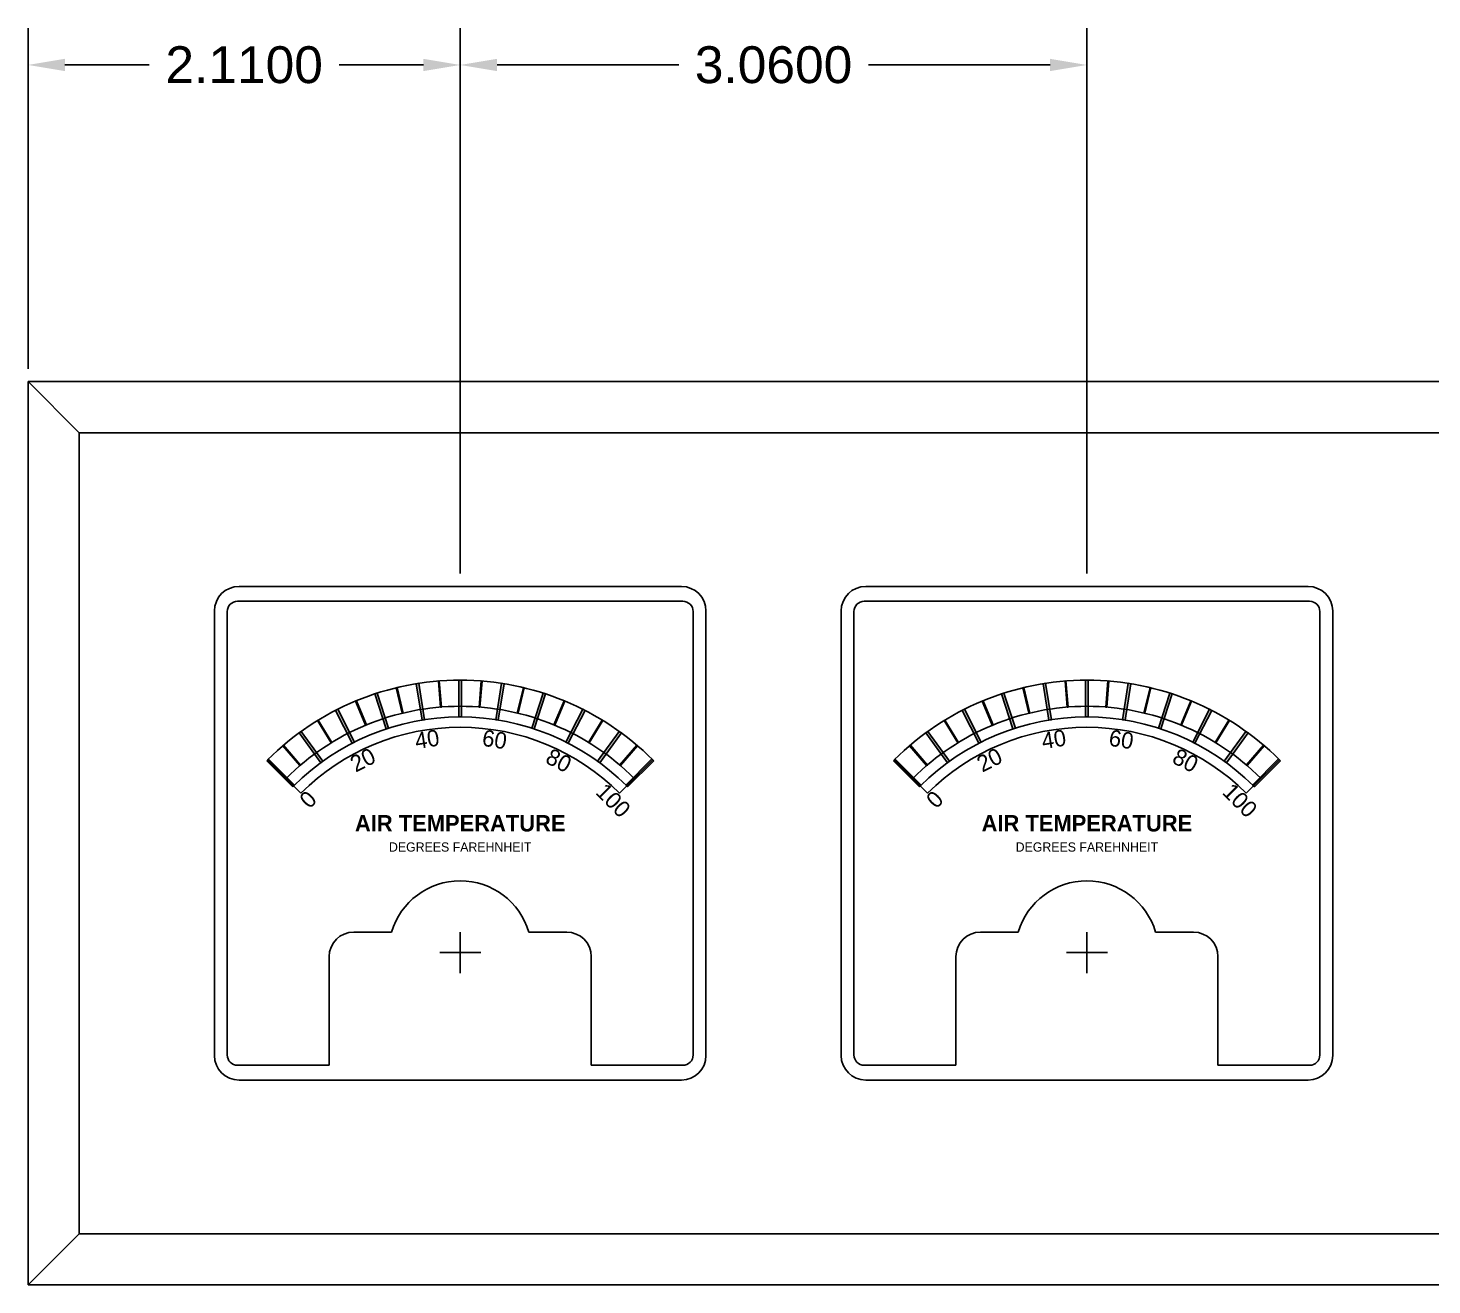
# Model space of a CAD drawing. Header units: inches. Extents: x 0.6 to 17, y 3.1 to 22.4.
# Drawn here: x 0.57 to 7.43, y 16.28 to 22.42 of the extents above; entities that cross this region are included whole.
import ezdxf

# ---------------------------------------------------------------- set-up
doc = ezdxf.new("R2010")
doc.units = ezdxf.units.IN
doc.header["$MEASUREMENT"] = 0
doc.styles.get("Standard").update_dxf_attribs({"font": 'arial.ttf'})
doc.dimstyles.get("Standard").update_dxf_attribs({"dimtxt": 0.18, "dimasz": 0.18, "dimexe": 0.18, "dimexo": 0.0625, "dimgap": 0.09, "dimtad": 0, "dimtih": 1, "dimtoh": 1, "dimdec": 4, "dimzin": 0, "dimdsep": 46, "dimtxsty": 'Standard', "dimcen": 0.09, "dimadec": 0, "dimazin": 0, "dimtfac": 1, "dimtdec": 4, "dimtofl": 0, "dimtmove": 0, "dimatfit": 3, "dimfxl": 1, "dimtolj": 1, "dimtzin": 0, "dimarcsym": 0})

# ---------------------------------------------------------------- blocks, each defined once
blk = doc.blocks.new('*D4')
at = {"color": 0, "lineweight": -2}
for p, q in [((0.5718, 20.7518), (0.5718, 22.415)), ((2.6818, 19.7518), (2.6818, 22.415)), ((0.7518, 22.235), (1.1624, 22.235)), ((2.5018, 22.235), (2.0912, 22.235))]:
    blk.add_line(p, q, dxfattribs=at)
at = {"color": 0}
for points in [[(0.7518, 22.265), (0.7518, 22.205), (0.5718, 22.235)], [(2.5018, 22.205), (2.5018, 22.265), (2.6818, 22.235)]]:
    blk.add_solid(points, dxfattribs=at)
at = {"layer": 'Defpoints', "color": 0}
for p in [(2.6818, 22.235), (0.5718, 20.6893), (2.6818, 19.6893)]:
    blk.add_point(p, dxfattribs=at)
at = {"color": 0, "insert": (1.6268, 22.235), "char_height": 0.18, "attachment_point": 5}
blk.add_mtext('\\A1;2.1100', dxfattribs=at)
blk = doc.blocks.new('*D5')
at = {"color": 0, "lineweight": -2}
for p, q in [((2.6818, 19.7518), (2.6818, 22.415)), ((5.7418, 19.7518), (5.7418, 22.415)), ((2.8618, 22.235), (3.749, 22.235)), ((5.5618, 22.235), (4.6746, 22.235))]:
    blk.add_line(p, q, dxfattribs=at)
at = {"color": 0}
for points in [[(2.8618, 22.265), (2.8618, 22.205), (2.6818, 22.235)], [(5.5618, 22.205), (5.5618, 22.265), (5.7418, 22.235)]]:
    blk.add_solid(points, dxfattribs=at)
at = {"layer": 'Defpoints', "color": 0}
for p in [(5.7418, 22.235), (2.6818, 19.6893), (5.7418, 19.6893)]:
    blk.add_point(p, dxfattribs=at)
at = {"color": 0, "insert": (4.2118, 22.235), "char_height": 0.18, "attachment_point": 5}
blk.add_mtext('\\A1;3.0600', dxfattribs=at)

msp = doc.modelspace()

# ---------------------------------------------------------------- hatches: boundary and pattern name
for points in [[(2.40332, 19.07133), (2.37349, 19.1956), (2.36908, 19.19454), (2.39892, 19.07027)], [(2.5897, 19.1005), (2.57967, 19.2279), (2.57515, 19.22755), (2.58518, 19.10014)], [(2.77834, 19.10015), (2.78837, 19.22756), (2.78385, 19.22791), (2.77382, 19.1005)], [(2.96461, 19.07029), (2.99444, 19.19456), (2.99004, 19.19562), (2.9602, 19.07135)], [(5.46332, 19.07133), (5.43349, 19.1956), (5.42908, 19.19454), (5.45892, 19.07027)], [(5.6497, 19.1005), (5.63967, 19.2279), (5.63515, 19.22755), (5.64518, 19.10014)], [(5.83834, 19.10015), (5.84837, 19.22756), (5.84385, 19.22791), (5.83382, 19.1005)], [(6.02461, 19.07029), (6.05444, 19.19456), (6.05004, 19.19562), (6.0202, 19.07135)], [(2.22381, 19.01337), (2.1749, 19.13144), (2.17071, 19.12971), (2.21962, 19.01163)], [(3.14391, 19.01167), (3.19282, 19.12974), (3.18863, 19.13148), (3.13972, 19.0134)], [(5.28381, 19.01337), (5.2349, 19.13144), (5.23071, 19.12971), (5.27962, 19.01163)], [(6.20391, 19.01167), (6.25282, 19.12974), (6.24863, 19.13148), (6.19972, 19.0134)], [(2.05557, 18.92803), (1.98879, 19.037), (1.98492, 19.03463), (2.0517, 18.92567)], [(3.31184, 18.92572), (3.37861, 19.03468), (3.37475, 19.03705), (3.30797, 18.92808)], [(5.11557, 18.92803), (5.04879, 19.037), (5.04492, 19.03463), (5.1117, 18.92567)], [(6.37184, 18.92572), (6.43861, 19.03468), (6.43475, 19.03705), (6.36797, 18.92808)], [(1.90275, 18.81743), (1.81974, 18.91462), (1.8163, 18.91167), (1.8993, 18.81449)], [(3.46425, 18.81455), (3.54725, 18.91173), (3.5438, 18.91468), (3.4608, 18.8175)], [(4.96275, 18.81743), (4.87974, 18.91462), (4.8763, 18.91167), (4.9593, 18.81449)], [(6.52425, 18.81455), (6.60725, 18.91173), (6.6038, 18.91468), (6.5208, 18.8175)]]:
    msp.add_hatch(color=256).paths.add_polyline_path(points)
h = msp.add_hatch(color=256)
h.paths.add_polyline_path([(2.49994, 19.09019), (2.47994, 19.21644), (2.47371, 19.21545), (2.4937, 19.08922, -0.0013126)])
h.paths.add_polyline_path([(2.5081, 19.03866), (2.49994, 19.09019, 0.0013126), (2.4937, 19.08922), (2.50186, 19.03767)])
h.paths.add_polyline_path([(2.50186, 19.03767), (2.47371, 19.21545), (2.46747, 19.21446), (2.49563, 19.03669)])
h = msp.add_hatch(color=256)
h.paths.add_polyline_path([(2.68807, 19.10401), (2.68807, 19.23183), (2.68176, 19.23183), (2.68176, 19.10403, -0.0013126)])
h.paths.add_polyline_path([(2.68807, 19.05184), (2.68807, 19.10401, 0.0013126), (2.68176, 19.10403), (2.68176, 19.05184)])
h.paths.add_polyline_path([(2.68176, 19.05184), (2.68176, 19.23183), (2.67545, 19.23183), (2.67545, 19.05184)])
h = msp.add_hatch(color=256)
h.paths.add_polyline_path([(2.87606, 19.08823), (2.89605, 19.21448), (2.88982, 19.21547), (2.86982, 19.08924, -0.0013126)])
h.paths.add_polyline_path([(2.86789, 19.0367), (2.87606, 19.08823, 0.0013126), (2.86982, 19.08924), (2.86166, 19.03769)])
h.paths.add_polyline_path([(2.86166, 19.03769), (2.88982, 19.21547), (2.88358, 19.21645), (2.85543, 19.03868)])
h = msp.add_hatch(color=256)
h.paths.add_polyline_path([(5.55994, 19.09019), (5.53994, 19.21644), (5.53371, 19.21545), (5.5537, 19.08922, -0.0013126)])
h.paths.add_polyline_path([(5.5681, 19.03866), (5.55994, 19.09019, 0.0013126), (5.5537, 19.08922), (5.56186, 19.03767)])
h.paths.add_polyline_path([(5.56186, 19.03767), (5.53371, 19.21545), (5.52747, 19.21446), (5.55563, 19.03669)])
h = msp.add_hatch(color=256)
h.paths.add_polyline_path([(5.74807, 19.10401), (5.74807, 19.23183), (5.74176, 19.23183), (5.74176, 19.10403, -0.0013126)])
h.paths.add_polyline_path([(5.74807, 19.05184), (5.74807, 19.10401, 0.0013126), (5.74176, 19.10403), (5.74176, 19.05184)])
h.paths.add_polyline_path([(5.74176, 19.05184), (5.74176, 19.23183), (5.73545, 19.23183), (5.73545, 19.05184)])
h = msp.add_hatch(color=256)
h.paths.add_polyline_path([(5.93606, 19.08823), (5.95605, 19.21448), (5.94982, 19.21547), (5.92982, 19.08924, -0.0013126)])
h.paths.add_polyline_path([(5.92789, 19.0367), (5.93606, 19.08823, 0.0013126), (5.92982, 19.08924), (5.92166, 19.03769)])
h.paths.add_polyline_path([(5.92166, 19.03769), (5.94982, 19.21547), (5.94358, 19.21645), (5.91543, 19.03868)])
h = msp.add_hatch(color=256)
h.paths.add_polyline_path([(2.31628, 19.04711), (2.27678, 19.16867), (2.27078, 19.16672), (2.31027, 19.04518, -0.0013126)])
h.paths.add_polyline_path([(2.3324, 18.99749), (2.31628, 19.04711, 0.0013126), (2.31027, 19.04518), (2.3264, 18.99554)])
h.paths.add_polyline_path([(2.3264, 18.99554), (2.27078, 19.16672), (2.26477, 19.16477), (2.32039, 18.99359)])
h = msp.add_hatch(color=256)
h.paths.add_polyline_path([(3.05926, 19.04324), (3.09875, 19.1648), (3.09275, 19.16675), (3.05326, 19.04521, -0.0013126)])
h.paths.add_polyline_path([(3.04313, 18.99362), (3.05926, 19.04324, 0.0013126), (3.05326, 19.04521), (3.03713, 18.99557)])
h.paths.add_polyline_path([(3.03713, 18.99557), (3.09275, 19.16675), (3.08675, 19.1687), (3.03113, 18.99752)])
h = msp.add_hatch(color=256)
h.paths.add_polyline_path([(5.37628, 19.04711), (5.33678, 19.16867), (5.33078, 19.16672), (5.37027, 19.04518, -0.0013126)])
h.paths.add_polyline_path([(5.3924, 18.99749), (5.37628, 19.04711, 0.0013126), (5.37027, 19.04518), (5.3864, 18.99554)])
h.paths.add_polyline_path([(5.3864, 18.99554), (5.33078, 19.16672), (5.32477, 19.16477), (5.38039, 18.99359)])
h = msp.add_hatch(color=256)
h.paths.add_polyline_path([(6.11926, 19.04324), (6.15875, 19.1648), (6.15275, 19.16675), (6.11326, 19.04521, -0.0013126)])
h.paths.add_polyline_path([(6.10313, 18.99362), (6.11926, 19.04324, 0.0013126), (6.11326, 19.04521), (6.09713, 18.99557)])
h.paths.add_polyline_path([(6.09713, 18.99557), (6.15275, 19.16675), (6.14675, 19.1687), (6.09113, 18.99752)])
h = msp.add_hatch(color=256)
h.paths.add_polyline_path([(2.14162, 18.97583), (2.08359, 19.08972), (2.07797, 19.08685), (2.13599, 18.97298, -0.0013126)])
h.paths.add_polyline_path([(2.16531, 18.92934), (2.14162, 18.97583, 0.0013126), (2.13599, 18.97298), (2.15968, 18.92648)])
h.paths.add_polyline_path([(2.15968, 18.92648), (2.07797, 19.08685), (2.07234, 19.08399), (2.15406, 18.92361)])
h = msp.add_hatch(color=256)
h.paths.add_polyline_path([(3.23316, 18.97014), (3.29119, 19.08403), (3.28557, 19.0869), (3.22755, 18.97302, -0.0013126)])
h.paths.add_polyline_path([(3.20948, 18.92365), (3.23316, 18.97014, 0.0013126), (3.22755, 18.97302), (3.20385, 18.92652)])
h.paths.add_polyline_path([(3.20385, 18.92652), (3.28557, 19.0869), (3.27994, 19.08976), (3.19823, 18.92939)])
h = msp.add_hatch(color=256)
h.paths.add_polyline_path([(5.20162, 18.97583), (5.14359, 19.08972), (5.13797, 19.08685), (5.19599, 18.97298, -0.0013126)])
h.paths.add_polyline_path([(5.22531, 18.92934), (5.20162, 18.97583, 0.0013126), (5.19599, 18.97298), (5.21968, 18.92648)])
h.paths.add_polyline_path([(5.21968, 18.92648), (5.13797, 19.08685), (5.13234, 19.08399), (5.21406, 18.92361)])
h = msp.add_hatch(color=256)
h.paths.add_polyline_path([(6.29316, 18.97014), (6.35119, 19.08403), (6.34557, 19.0869), (6.28755, 18.97302, -0.0013126)])
h.paths.add_polyline_path([(6.26948, 18.92365), (6.29316, 18.97014, 0.0013126), (6.28755, 18.97302), (6.26385, 18.92652)])
h.paths.add_polyline_path([(6.26385, 18.92652), (6.34557, 19.0869), (6.33994, 19.08976), (6.25823, 18.92939)])
h = msp.add_hatch(color=256)
h.paths.add_polyline_path([(1.98026, 18.8781), (1.90513, 18.98151), (1.90003, 18.9778), (1.97515, 18.87441, -0.0013126)])
h.paths.add_polyline_path([(2.01093, 18.83589), (1.98026, 18.8781, 0.0013126), (1.97515, 18.87441), (2.00582, 18.83218)])
h.paths.add_polyline_path([(2.00582, 18.83218), (1.90003, 18.9778), (1.89492, 18.97409), (2.00072, 18.82847)])
h = msp.add_hatch(color=256)
h.paths.add_polyline_path([(3.39349, 18.87074), (3.46862, 18.97415), (3.46351, 18.97786), (3.38839, 18.87446, -0.0013126)])
h.paths.add_polyline_path([(3.36282, 18.82853), (3.39349, 18.87074, 0.0013126), (3.38839, 18.87446), (3.35772, 18.83224)])
h.paths.add_polyline_path([(3.35772, 18.83224), (3.46351, 18.97786), (3.45841, 18.98157), (3.35261, 18.83595)])
h = msp.add_hatch(color=256)
h.paths.add_polyline_path([(5.04026, 18.8781), (4.96513, 18.98151), (4.96003, 18.9778), (5.03515, 18.87441, -0.0013126)])
h.paths.add_polyline_path([(5.07093, 18.83589), (5.04026, 18.8781, 0.0013126), (5.03515, 18.87441), (5.06582, 18.83218)])
h.paths.add_polyline_path([(5.06582, 18.83218), (4.96003, 18.9778), (4.95492, 18.97409), (5.06072, 18.82847)])
h = msp.add_hatch(color=256)
h.paths.add_polyline_path([(6.45349, 18.87074), (6.52862, 18.97415), (6.52351, 18.97786), (6.44839, 18.87446, -0.0013126)])
h.paths.add_polyline_path([(6.42282, 18.82853), (6.45349, 18.87074, 0.0013126), (6.44839, 18.87446), (6.41772, 18.83224)])
h.paths.add_polyline_path([(6.41772, 18.83224), (6.52351, 18.97786), (6.51841, 18.98157), (6.41261, 18.83595)])
h = msp.add_hatch(color=256)
h.paths.add_polyline_path([(1.83618, 18.75634), (1.7458, 18.84672), (1.74134, 18.84226), (1.83171, 18.75189, -0.0013126)])
h.paths.add_polyline_path([(1.87307, 18.71945), (1.83618, 18.75634, 0.0013126), (1.83171, 18.75189), (1.86861, 18.71498)])
h.paths.add_polyline_path([(1.86861, 18.71498), (1.74134, 18.84226), (1.73687, 18.83779), (1.86415, 18.71052)])
h = msp.add_hatch(color=256)
h.paths.add_polyline_path([(3.5363, 18.74748), (3.62668, 18.83786), (3.62221, 18.84232), (3.53185, 18.75195, -0.0013126)])
h.paths.add_polyline_path([(3.4994, 18.71059), (3.5363, 18.74748, 0.0013126), (3.53185, 18.75195), (3.49494, 18.71505)])
h.paths.add_polyline_path([(3.49494, 18.71505), (3.62221, 18.84232), (3.61775, 18.84679), (3.49048, 18.71951)])
h = msp.add_hatch(color=256)
h.paths.add_polyline_path([(4.89618, 18.75634), (4.8058, 18.84672), (4.80134, 18.84226), (4.89171, 18.75189, -0.0013126)])
h.paths.add_polyline_path([(4.93307, 18.71945), (4.89618, 18.75634, 0.0013126), (4.89171, 18.75189), (4.92861, 18.71498)])
h.paths.add_polyline_path([(4.92861, 18.71498), (4.80134, 18.84226), (4.79687, 18.83779), (4.92415, 18.71052)])
h = msp.add_hatch(color=256)
h.paths.add_polyline_path([(6.5963, 18.74748), (6.68668, 18.83786), (6.68221, 18.84232), (6.59185, 18.75195, -0.0013126)])
h.paths.add_polyline_path([(6.5594, 18.71059), (6.5963, 18.74748, 0.0013126), (6.59185, 18.75195), (6.55494, 18.71505)])
h.paths.add_polyline_path([(6.55494, 18.71505), (6.68221, 18.84232), (6.67775, 18.84679), (6.55048, 18.71951)])

# ---------------------------------------------------------------- linework, layer by layer
for p, q in [((0.57179, 20.68931), (17.00979, 20.68931)), ((0.57179, 16.27931), (0.57179, 20.68931)), ((0.82179, 20.43931), (0.57179, 20.68931)), ((0.57179, 20.68931), (0.57179, 16.27931)), ((0.82179, 20.43931), (16.75979, 20.43931)), ((0.82179, 16.52931), (0.82179, 20.43931)), ((1.60179, 19.68931), (3.76179, 19.68931)), ((4.66179, 19.68931), (6.82179, 19.68931)), ((1.59429, 19.61681), (3.76929, 19.61681)), ((4.65429, 19.61681), (6.82929, 19.61681)), ((1.48179, 17.39931), (1.48179, 19.56931)), ((1.54429, 19.56681), (1.54429, 17.40181)), ((3.81929, 17.40181), (3.81929, 19.56681)), ((3.88179, 19.56931), (3.88179, 17.39931)), ((4.54179, 17.39931), (4.54179, 19.56931)), ((4.60429, 19.56681), (4.60429, 17.40181)), ((6.87929, 17.40181), (6.87929, 19.56681)), ((6.94179, 19.56931), (6.94179, 17.39931)), ((2.36908, 19.19454), (2.37349, 19.1956)), ((2.36908, 19.19454), (2.39892, 19.07027)), ((2.37349, 19.1956), (2.40332, 19.07133)), ((2.46747, 19.21446), (2.47994, 19.21644)), ((2.49563, 19.03669), (2.46747, 19.21446)), ((2.5081, 19.03866), (2.47994, 19.21644)), ((2.57515, 19.22755), (2.57967, 19.2279)), ((2.57515, 19.22755), (2.58518, 19.10014)), ((2.57967, 19.2279), (2.5897, 19.1005)), ((2.67545, 19.23183), (2.68807, 19.23183)), ((2.67545, 19.05184), (2.67545, 19.23183)), ((2.68807, 19.05184), (2.68807, 19.23183)), ((2.78385, 19.22791), (2.77382, 19.1005)), ((2.78837, 19.22756), (2.77834, 19.10015)), ((2.78385, 19.22791), (2.78837, 19.22756)), ((2.85543, 19.03868), (2.88358, 19.21645)), ((2.86789, 19.0367), (2.89605, 19.21448)), ((2.88358, 19.21645), (2.89605, 19.21448)), ((2.99004, 19.19562), (2.9602, 19.07135)), ((2.99444, 19.19456), (2.96461, 19.07029)), ((2.99004, 19.19562), (2.99444, 19.19456)), ((5.42908, 19.19454), (5.43349, 19.1956)), ((5.42908, 19.19454), (5.45892, 19.07027)), ((5.43349, 19.1956), (5.46332, 19.07133)), ((5.52747, 19.21446), (5.53994, 19.21644)), ((5.55563, 19.03669), (5.52747, 19.21446)), ((5.5681, 19.03866), (5.53994, 19.21644)), ((5.63515, 19.22755), (5.63967, 19.2279)), ((5.63515, 19.22755), (5.64518, 19.10014)), ((5.63967, 19.2279), (5.6497, 19.1005)), ((5.73545, 19.23183), (5.74807, 19.23183)), ((5.73545, 19.05184), (5.73545, 19.23183)), ((5.74807, 19.05184), (5.74807, 19.23183)), ((5.84385, 19.22791), (5.83382, 19.1005)), ((5.84837, 19.22756), (5.83834, 19.10015)), ((5.84385, 19.22791), (5.84837, 19.22756)), ((5.91543, 19.03868), (5.94358, 19.21645)), ((5.92789, 19.0367), (5.95605, 19.21448)), ((5.94358, 19.21645), (5.95605, 19.21448)), ((6.05004, 19.19562), (6.0202, 19.07135)), ((6.05444, 19.19456), (6.02461, 19.07029)), ((6.05004, 19.19562), (6.05444, 19.19456)), ((2.17071, 19.12971), (2.1749, 19.13144)), ((2.17071, 19.12971), (2.21962, 19.01163)), ((2.1749, 19.13144), (2.22381, 19.01337)), ((2.26477, 19.16477), (2.27678, 19.16867)), ((2.32039, 18.99359), (2.26477, 19.16477)), ((2.3324, 18.99749), (2.27678, 19.16867)), ((3.03113, 18.99752), (3.08675, 19.1687)), ((3.04313, 18.99362), (3.09875, 19.1648)), ((3.08675, 19.1687), (3.09875, 19.1648)), ((3.18863, 19.13148), (3.13972, 19.0134)), ((3.19282, 19.12974), (3.14391, 19.01167)), ((3.18863, 19.13148), (3.19282, 19.12974)), ((5.23071, 19.12971), (5.2349, 19.13144)), ((5.23071, 19.12971), (5.27962, 19.01163)), ((5.2349, 19.13144), (5.28381, 19.01337)), ((5.32477, 19.16477), (5.33678, 19.16867)), ((5.38039, 18.99359), (5.32477, 19.16477)), ((5.3924, 18.99749), (5.33678, 19.16867)), ((6.09113, 18.99752), (6.14675, 19.1687)), ((6.10313, 18.99362), (6.15875, 19.1648)), ((6.14675, 19.1687), (6.15875, 19.1648)), ((6.24863, 19.13148), (6.19972, 19.0134)), ((6.25282, 19.12974), (6.20391, 19.01167)), ((6.24863, 19.13148), (6.25282, 19.12974)), ((2.07234, 19.08399), (2.08359, 19.08972)), ((2.15406, 18.92361), (2.07234, 19.08399)), ((2.16531, 18.92934), (2.08359, 19.08972)), ((2.39892, 19.07027), (2.40332, 19.07133)), ((2.58518, 19.10014), (2.5897, 19.1005)), ((2.77382, 19.1005), (2.77834, 19.10015)), ((2.9602, 19.07135), (2.96461, 19.07029)), ((3.19823, 18.92939), (3.27994, 19.08976)), ((3.20948, 18.92365), (3.29119, 19.08403)), ((3.27994, 19.08976), (3.29119, 19.08403)), ((5.13234, 19.08399), (5.14359, 19.08972)), ((5.21406, 18.92361), (5.13234, 19.08399)), ((5.22531, 18.92934), (5.14359, 19.08972)), ((5.45892, 19.07027), (5.46332, 19.07133)), ((5.64518, 19.10014), (5.6497, 19.1005)), ((5.83382, 19.1005), (5.83834, 19.10015)), ((6.0202, 19.07135), (6.02461, 19.07029)), ((6.25823, 18.92939), (6.33994, 19.08976)), ((6.26948, 18.92365), (6.35119, 19.08403)), ((6.33994, 19.08976), (6.35119, 19.08403)), ((1.98492, 19.03463), (1.98879, 19.037)), ((1.98492, 19.03463), (2.0517, 18.92567)), ((1.98879, 19.037), (2.05557, 18.92803)), ((2.21962, 19.01163), (2.22381, 19.01337)), ((2.32039, 18.99359), (2.3324, 18.99749)), ((2.49563, 19.03669), (2.5081, 19.03866)), ((2.67545, 19.05184), (2.68807, 19.05184)), ((2.85543, 19.03868), (2.86789, 19.0367)), ((3.03113, 18.99752), (3.04313, 18.99362)), ((3.13972, 19.0134), (3.14391, 19.01167)), ((3.37475, 19.03705), (3.30797, 18.92808)), ((3.37861, 19.03468), (3.31184, 18.92572)), ((3.37475, 19.03705), (3.37861, 19.03468)), ((5.04492, 19.03463), (5.04879, 19.037)), ((5.04492, 19.03463), (5.1117, 18.92567)), ((5.04879, 19.037), (5.11557, 18.92803)), ((5.27962, 19.01163), (5.28381, 19.01337)), ((5.38039, 18.99359), (5.3924, 18.99749)), ((5.55563, 19.03669), (5.5681, 19.03866)), ((5.73545, 19.05184), (5.74807, 19.05184)), ((5.91543, 19.03868), (5.92789, 19.0367)), ((6.09113, 18.99752), (6.10313, 18.99362)), ((6.19972, 19.0134), (6.20391, 19.01167)), ((6.43475, 19.03705), (6.36797, 18.92808)), ((6.43861, 19.03468), (6.37184, 18.92572)), ((6.43475, 19.03705), (6.43861, 19.03468)), ((1.89492, 18.97409), (1.90513, 18.98151)), ((2.00072, 18.82847), (1.89492, 18.97409)), ((2.01093, 18.83589), (1.90513, 18.98151)), ((2.0517, 18.92567), (2.05557, 18.92803)), ((2.15406, 18.92361), (2.16531, 18.92934)), ((3.19823, 18.92939), (3.20948, 18.92365)), ((3.30797, 18.92808), (3.31184, 18.92572)), ((3.35261, 18.83595), (3.45841, 18.98157)), ((3.36282, 18.82853), (3.46862, 18.97415)), ((3.45841, 18.98157), (3.46862, 18.97415)), ((4.95492, 18.97409), (4.96513, 18.98151)), ((5.06072, 18.82847), (4.95492, 18.97409)), ((5.07093, 18.83589), (4.96513, 18.98151)), ((5.1117, 18.92567), (5.11557, 18.92803)), ((5.21406, 18.92361), (5.22531, 18.92934)), ((6.25823, 18.92939), (6.26948, 18.92365)), ((6.36797, 18.92808), (6.37184, 18.92572)), ((6.41261, 18.83595), (6.51841, 18.98157)), ((6.42282, 18.82853), (6.52862, 18.97415)), ((6.51841, 18.98157), (6.52862, 18.97415)), ((1.8163, 18.91167), (1.81974, 18.91462)), ((1.8163, 18.91167), (1.8993, 18.81449)), ((1.81974, 18.91462), (1.90275, 18.81743)), ((3.5438, 18.91468), (3.4608, 18.8175)), ((3.54725, 18.91173), (3.46425, 18.81455)), ((3.5438, 18.91468), (3.54725, 18.91173)), ((4.8763, 18.91167), (4.87974, 18.91462)), ((4.8763, 18.91167), (4.9593, 18.81449)), ((4.87974, 18.91462), (4.96275, 18.81743)), ((6.6038, 18.91468), (6.5208, 18.8175)), ((6.60725, 18.91173), (6.52425, 18.81455)), ((6.6038, 18.91468), (6.60725, 18.91173)), ((1.73687, 18.83779), (1.7458, 18.84672)), ((1.86415, 18.71052), (1.73687, 18.83779)), ((1.87307, 18.71945), (1.7458, 18.84672)), ((1.8993, 18.81449), (1.90275, 18.81743)), ((2.00072, 18.82847), (2.01093, 18.83589)), ((3.35261, 18.83595), (3.36282, 18.82853)), ((3.4608, 18.8175), (3.46425, 18.81455)), ((3.49048, 18.71951), (3.61775, 18.84679)), ((3.4994, 18.71059), (3.62668, 18.83786)), ((3.61775, 18.84679), (3.62668, 18.83786)), ((4.79687, 18.83779), (4.8058, 18.84672)), ((4.92415, 18.71052), (4.79687, 18.83779)), ((4.93307, 18.71945), (4.8058, 18.84672)), ((4.9593, 18.81449), (4.96275, 18.81743)), ((5.06072, 18.82847), (5.07093, 18.83589)), ((6.41261, 18.83595), (6.42282, 18.82853)), ((6.5208, 18.8175), (6.52425, 18.81455)), ((6.55048, 18.71951), (6.67775, 18.84679)), ((6.5594, 18.71059), (6.68668, 18.83786)), ((6.67775, 18.84679), (6.68668, 18.83786)), ((1.86415, 18.71052), (1.87307, 18.71945)), ((3.49048, 18.71951), (3.4994, 18.71059)), ((4.92415, 18.71052), (4.93307, 18.71945)), ((6.55048, 18.71951), (6.5594, 18.71059)), ((2.16179, 18.00181), (2.34638, 18.00181)), ((3.0172, 18.00181), (3.20179, 18.00181)), ((5.22179, 18.00181), (5.40638, 18.00181)), ((6.0772, 18.00181), (6.26179, 18.00181)), ((2.04179, 17.88181), (2.04179, 17.35181)), ((3.32179, 17.88181), (3.32179, 17.35181)), ((5.10179, 17.88181), (5.10179, 17.35181)), ((6.38179, 17.88181), (6.38179, 17.35181)), ((1.59429, 17.35181), (2.04179, 17.35181)), ((3.32179, 17.35181), (3.76929, 17.35181)), ((4.65429, 17.35181), (5.10179, 17.35181)), ((6.38179, 17.35181), (6.82929, 17.35181)), ((3.76179, 17.27931), (1.60179, 17.27931)), ((6.82179, 17.27931), (4.66179, 17.27931)), ((0.82179, 16.52931), (0.57179, 16.27931)), ((16.75979, 16.52931), (0.82179, 16.52931)), ((17.00979, 16.27931), (0.57179, 16.27931))]:
    msp.add_line(p, q)
at = {"color": 250}
for p, q in [((2.68179, 18.00181), (2.68179, 17.80181)), ((5.74179, 18.00181), (5.74179, 17.80181)), ((2.58179, 17.90181), (2.78179, 17.90181)), ((5.64179, 17.90181), (5.84179, 17.90181))]:
    msp.add_line(p, q, dxfattribs=at)
for centre, radius, start, end in [((1.60179, 19.56931), 0.12, 90, 180), ((3.76179, 19.56931), 0.12, 0, 90), ((4.66179, 19.56931), 0.12, 90, 180), ((6.82179, 19.56931), 0.12, 0, 90), ((1.59429, 19.56681), 0.05, 90, 180), ((3.76929, 19.56681), 0.05, 0, 90), ((4.65429, 19.56681), 0.05, 90, 180), ((6.82929, 19.56681), 0.05, 0, 90), ((2.68179, 17.90181), 0.35, 16.60155, 163.39845), ((5.74179, 17.90181), 0.35, 16.60155, 163.39845), ((2.16179, 17.88181), 0.12, 90, 180), ((3.20179, 17.88181), 0.12, 0, 90), ((5.22179, 17.88181), 0.12, 90, 180), ((6.26179, 17.88181), 0.12, 0, 90), ((1.60179, 17.39931), 0.12, 180, 270), ((1.59429, 17.40181), 0.05, 180, 270), ((3.76179, 17.39931), 0.12, 270, 0), ((3.76929, 17.40181), 0.05, 270, 0), ((4.66179, 17.39931), 0.12, 180, 270), ((4.65429, 17.40181), 0.05, 180, 270), ((6.82179, 17.39931), 0.12, 270, 0), ((6.82929, 17.40181), 0.05, 270, 0)]:
    msp.add_arc(centre, radius, start, end)
at = {"layer": 'Defpoints', "color": 250}
for p, q in [((1.90397, 18.67962), (1.74134, 18.84226)), ((3.45961, 18.67962), (3.62224, 18.84226)), ((4.96397, 18.67962), (4.80134, 18.84226)), ((6.51961, 18.67962), (6.68224, 18.84226))]:
    msp.add_line(p, q, dxfattribs=at)
for centre, radius in [((2.68179, 17.90181), 1.33), ((5.74179, 17.90181), 1.33), ((2.68179, 17.90181), 1.2022), ((5.74179, 17.90181), 1.2022), ((2.68179, 17.90181), 1.15001), ((2.68179, 17.90181), 1.1), ((5.74179, 17.90181), 1.15001), ((5.74179, 17.90181), 1.1)]:
    msp.add_arc(centre, radius, 44.99988, 135.00012, dxfattribs=at)

# ---------------------------------------------------------------- texts
at = {"char_height": 0.08, "width": 2.275, "attachment_point": 1}
for s, insert, rotation in [('{\\pxqc;\\fCentury Gothic|b0|i0|c0|p0;40}', (1.39022, 18.8051), 9), ('{\\pxqc;\\fCentury Gothic|b0|i0|c0|p0;60}', (1.73255, 19.16001), 351), ('{\\pxqc;\\fCentury Gothic|b0|i0|c0|p0;40}', (4.45022, 18.8051), 9), ('{\\pxqc;\\fCentury Gothic|b0|i0|c0|p0;60}', (4.79255, 19.16001), 351), ('{\\pxqc;\\fCentury Gothic|b0|i0|c0|p0;20}', (1.17432, 18.36176), 27), ('{\\pxqc;\\fCentury Gothic|b0|i0|c0|p0;80}', (2.16781, 19.39177), 333), ('{\\pxqc;\\fCentury Gothic|b0|i0|c0|p0;20}', (4.23432, 18.36176), 27), ('{\\pxqc;\\fCentury Gothic|b0|i0|c0|p0;80}', (5.22781, 19.39177), 333), ('{\\pxqc;\\fCentury Gothic|b0|i0|c0|p0;100}', (2.65337, 19.47768), 315), ('{\\pxqc;\\fCentury Gothic|b0|i0|c0|p0;100}', (5.71337, 19.47768), 315), ('{\\pxqc;\\fCentury Gothic|b0|i0|c0|p0;0}', (1.10598, 17.87341), 45), ('{\\pxqc;\\fCentury Gothic|b0|i0|c0|p0;0}', (4.16598, 17.87341), 45)]:
    msp.add_mtext(s, dxfattribs=dict(at, insert=insert, rotation=rotation))
at = {"char_height": 0.1, "width": 2.275, "attachment_point": 1}
for insert in [(1.54429, 18.57298), (4.60429, 18.57298)]:
    msp.add_mtext('{\\pxqc;\\fCentury Gothic|b1|i0|c0|p0;\\H0.8x;AIR TEMPERATURE\\fCentury Gothic|b0|i0|c0|p0;\\P\\H0.5625x;DEGREES FAREHNHEIT}', dxfattribs=dict(at, insert=insert))

# ---------------------------------------------------------------- dimensions: what is measured, and where the dimension line sits
for base, p1, p2, picture, middle in [((2.68179, 22.23503), (0.57179, 20.68931), (2.68179, 19.68931), '*D4', (1.62679, 22.23503)), ((5.74179, 22.23503), (2.68179, 19.68931), (5.74179, 19.68931), '*D5', (4.21179, 22.23503))]:
    dim = msp.add_linear_dim(base=base, p1=p1, p2=p2, dimstyle='Standard')
    dim.commit()
    dim.dimension.update_dxf_attribs({"geometry": picture, "text_midpoint": middle})

doc.saveas('drawing.dxf')
